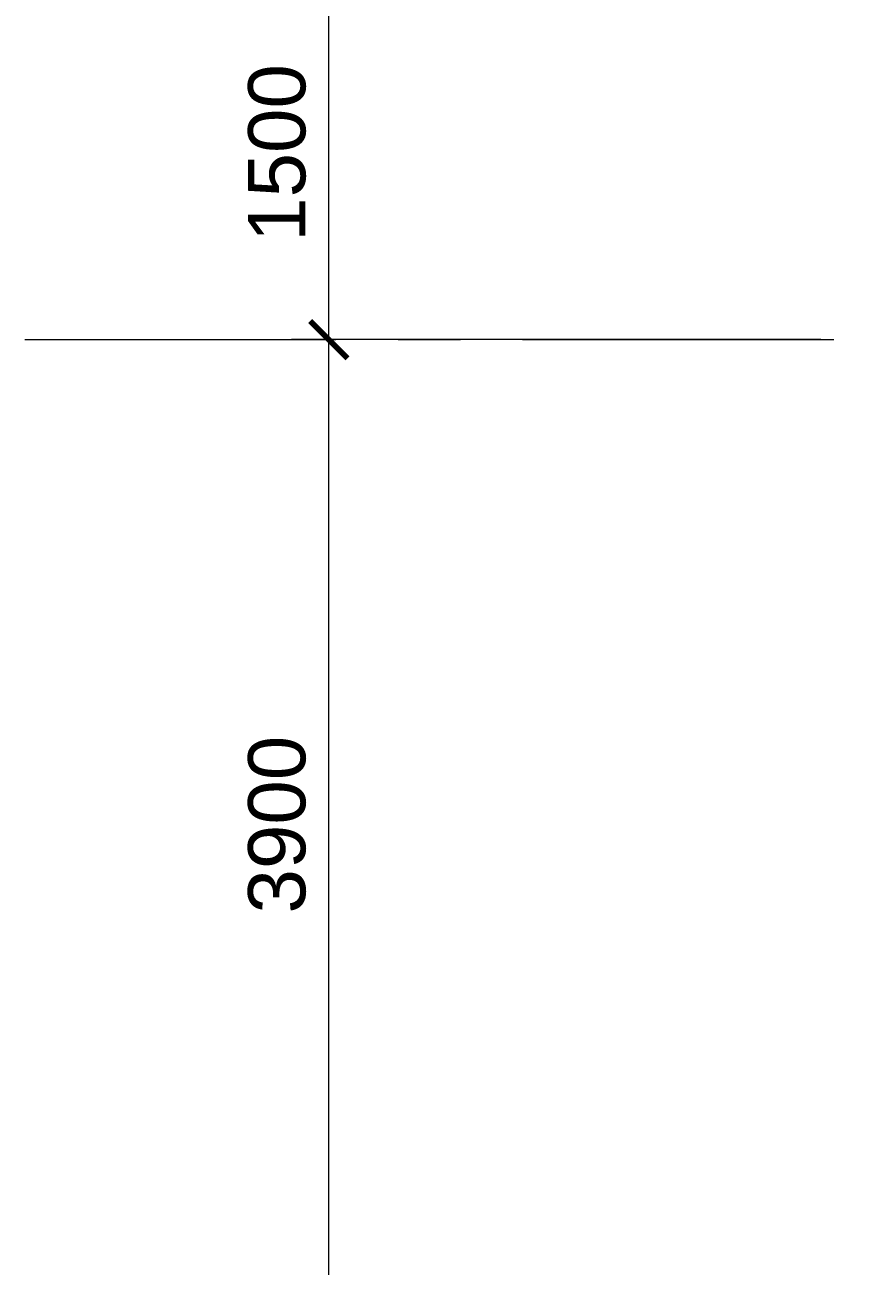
# Model space of a CAD drawing. Header units: millimetres. Extents: x 886808 to 1650903, y -1008069 to 230892.
# Drawn here: x 1012387 to 1015678, y -504522 to -499532 of the extents above; entities that cross this region are included whole.
import ezdxf

# ---------------------------------------------------------------- set-up
doc = ezdxf.new("R2010")
doc.units = ezdxf.units.MM
doc.linetypes.add('CENTER', pattern=[2, 1.25, -0.25, 0.25, -0.25])
doc.layers.get('0').update_dxf_attribs({"lineweight": 0})
doc.layers.add('8l NET TO', color=8, linetype='Continuous', lineweight=9)
doc.layers.add('A_Dim', color=8, linetype='Continuous', lineweight=5)
doc.styles.add('TIÊU ĐỀ', font='arial.ttf', dxfattribs={"height": 230})
doc.dimstyles.new('1-100', dxfattribs={"dimtxt": 230, "dimasz": 150, "dimexe": 150, "dimexo": 300, "dimgap": 90, "dimtad": 1, "dimdec": 0, "dimrnd": 5, "dimzin": 0, "dimtxsty": 'TIÊU ĐỀ', "dimblk": 'ARCHTICK', "dimcen": 100, "dimdle": 120, "dimclrd": 256, "dimclre": 256, "dimclrt": 2, "dimadec": 0, "dimazin": 0, "dimtfac": 1, "dimtdec": 0, "dimtix": 1, "dimtmove": 1, "dimatfit": 3, "dimldrblk": 'OPEN30', "dimfxl": 900, "dimtolj": 1, "dimtzin": 0, "dimlwd": 13, "dimlwe": 13, "dimarcsym": 1})

# ---------------------------------------------------------------- blocks, each defined once
blk = doc.blocks.new('_ArchTick')
at = {"color": 0, "linetype": 'ByBlock', "const_width": 0.15}
blk.add_lwpolyline([(-0.5, -0.5), (0.5, 0.5)], dxfattribs=at)
blk = doc.blocks.new('*D741')
at = {"layer": 'A_Dim', "lineweight": 13, "transparency": 16777216}
for p, q in [((1013607.9, -504817.1), (1013607.9, -500677.1)), ((1015585.4, -500797.1), (1013457.9, -500797.1)), ((1014602.1, -504697.1), (1013457.9, -504697.1))]:
    blk.add_line(p, q, dxfattribs=at)
at = {"layer": 'Defpoints', "color": 0, "transparency": 16777216}
for p in [(1013607.9, -500797.1), (1015885.4, -500797.1), (1014902.1, -504697.1)]:
    blk.add_point(p, dxfattribs=at)
at = {"layer": 'A_Dim', "lineweight": 13, "transparency": 16777216, "xscale": 150, "yscale": 150, "zscale": 150}
for p, rotation in [((1013607.9, -500797.1), 90), ((1013607.9, -504697.1), 270)]:
    blk.add_blockref('_ArchTick', p, dxfattribs=dict(at, rotation=rotation))
at = {"layer": 'A_Dim', "color": 2, "transparency": 16777216, "insert": (1013400.4, -502747.1), "char_height": 230, "attachment_point": 5, "rotation": 90, "style": 'TIÊU ĐỀ'}
blk.add_mtext('\\A1;3900', dxfattribs=at)
blk = doc.blocks.new('_Open30')
at = {"color": 0, "linetype": 'ByBlock', "lineweight": -2}
for p, q in [((-1, 0.268), (0, 0)), ((0, 0), (-1, -0.268)), ((0, 0), (-1, 0))]:
    blk.add_line(p, q, dxfattribs=at)
blk = doc.blocks.new('*D742')
at = {"layer": 'A_Dim', "lineweight": 13, "transparency": 16777216}
for p, q in [((1013607.9, -500917.1), (1013607.9, -499176.7)), ((1016505, -499296.7), (1013457.9, -499296.7)), ((1015585.4, -500797.1), (1013457.9, -500797.1))]:
    blk.add_line(p, q, dxfattribs=at)
at = {"layer": 'Defpoints', "color": 0, "transparency": 16777216}
for p in [(1013607.9, -499296.7), (1016805, -499296.7), (1015885.4, -500797.1)]:
    blk.add_point(p, dxfattribs=at)
at = {"layer": 'A_Dim', "lineweight": 13, "transparency": 16777216, "xscale": 150, "yscale": 150, "zscale": 150}
for p, rotation in [((1013607.9, -499296.7), 90), ((1013607.9, -500797.1), 270)]:
    blk.add_blockref('_ArchTick', p, dxfattribs=dict(at, rotation=rotation))
at = {"layer": 'A_Dim', "color": 2, "transparency": 16777216, "insert": (1013400.5, -500046.9), "char_height": 230, "attachment_point": 5, "rotation": 90, "style": 'TIÊU ĐỀ'}
blk.add_mtext('\\A1;1500', dxfattribs=at)

msp = doc.modelspace()

# ---------------------------------------------------------------- linework, layer by layer
at = {"layer": '8l NET TO', "color": 251, "linetype": 'CENTER', "ltscale": 1000, "true_color": 0x636466, "transparency": 33554636}
msp.add_line((1012386.7, -500797.1), (1056226.2, -500797.1), dxfattribs=at)

# ---------------------------------------------------------------- dimensions: what is measured, and where the dimension line sits
at = {"layer": 'A_Dim', "transparency": 33554636}
for base, p1, p2, picture, middle in [((1013607.9, -499296.7), (1015885.4, -500797.1), (1016805, -499296.7), '*D742', (1013400.5, -500046.9)), ((1013607.9, -500797.1), (1014902.1, -504697.1), (1015885.4, -500797.1), '*D741', (1013400.4, -502747.1))]:
    dim = msp.add_linear_dim(base=base, p1=p1, p2=p2, angle=90, dimstyle='1-100', override={"dimscale": 1}, dxfattribs=at)
    dim.commit()
    dim.dimension.update_dxf_attribs({"geometry": picture, "text_midpoint": middle})

doc.saveas('drawing.dxf')
